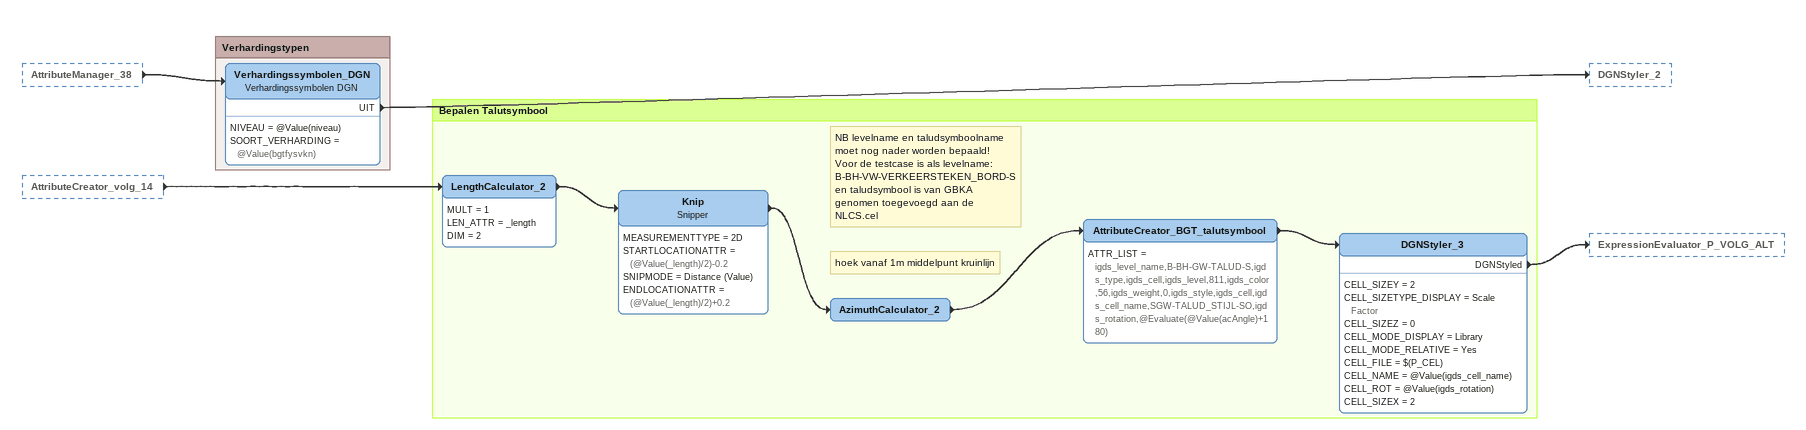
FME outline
AttributeManager_38 [outside]
    -> Verhardingssymbolen_DGN
AttributeCreator_volg_14 [outside]
    -> LengthCalculator_2

Bookmark: Bepalen Talutsymbool
LengthCalculator_2
    MULT = 1
    LEN_ATTR = _length
    DIM = 2
    -> Knip
Knip: Snipper
    MEASUREMENTTYPE = 2D
    STARTLOCATIONATTR = (@Value(_length)/2)-0.2
    SNIPMODE = Distance (Value)
    ENDLOCATIONATTR = (@Value(_length)/2)+0.2
    -> AzimuthCalculator_2
Note: hoek vanaf 1m middelpunt kruinlijn
AzimuthCalculator_2
    -> AttributeCreator_BGT_talutsymbool
Note: NB levelname en taludsymboolname moet nog nader worden bepaald! / Voor de testcase is als levelname: B-BH-VW-VERKEERSTEKEN_BORD-S en taludsymbool is van GBKA genomen toegevoegd aan de NLCS.cel
AttributeCreator_BGT_talutsymbool
    ATTR_LIST = igds_level_name,B-BH-GW-TALUD-S,igds_type,igds_cell,igds_level,811,igds_color,56,igds_weight,0,igds_style,igds_cell,igds_cell_name,SGW-TALUD_STIJL-SO,igds_rotation,@Evaluate(@Value(acAngle)+180)
    -> DGNStyler_3
DGNStyler_3
    CELL_SIZEY = 2
    CELL_SIZETYPE_DISPLAY = Scale Factor
    CELL_SIZEZ = 0
    CELL_MODE_DISPLAY = Library
    CELL_MODE_RELATIVE = Yes
    CELL_FILE = $(P_CEL)
    CELL_NAME = @Value(igds_cell_name)
    CELL_ROT = @Value(igds_rotation)
    CELL_SIZEX = 2
    DGNStyled -> ExpressionEvaluator_P_VOLG_ALT

Bookmark: Verhardingstypen
Verhardingssymbolen_DGN: Verhardingssymbolen DGN
    NIVEAU = @Value(niveau)
    SOORT_VERHARDING = @Value(bgtfysvkn)
    UIT -> DGNStyler_2
